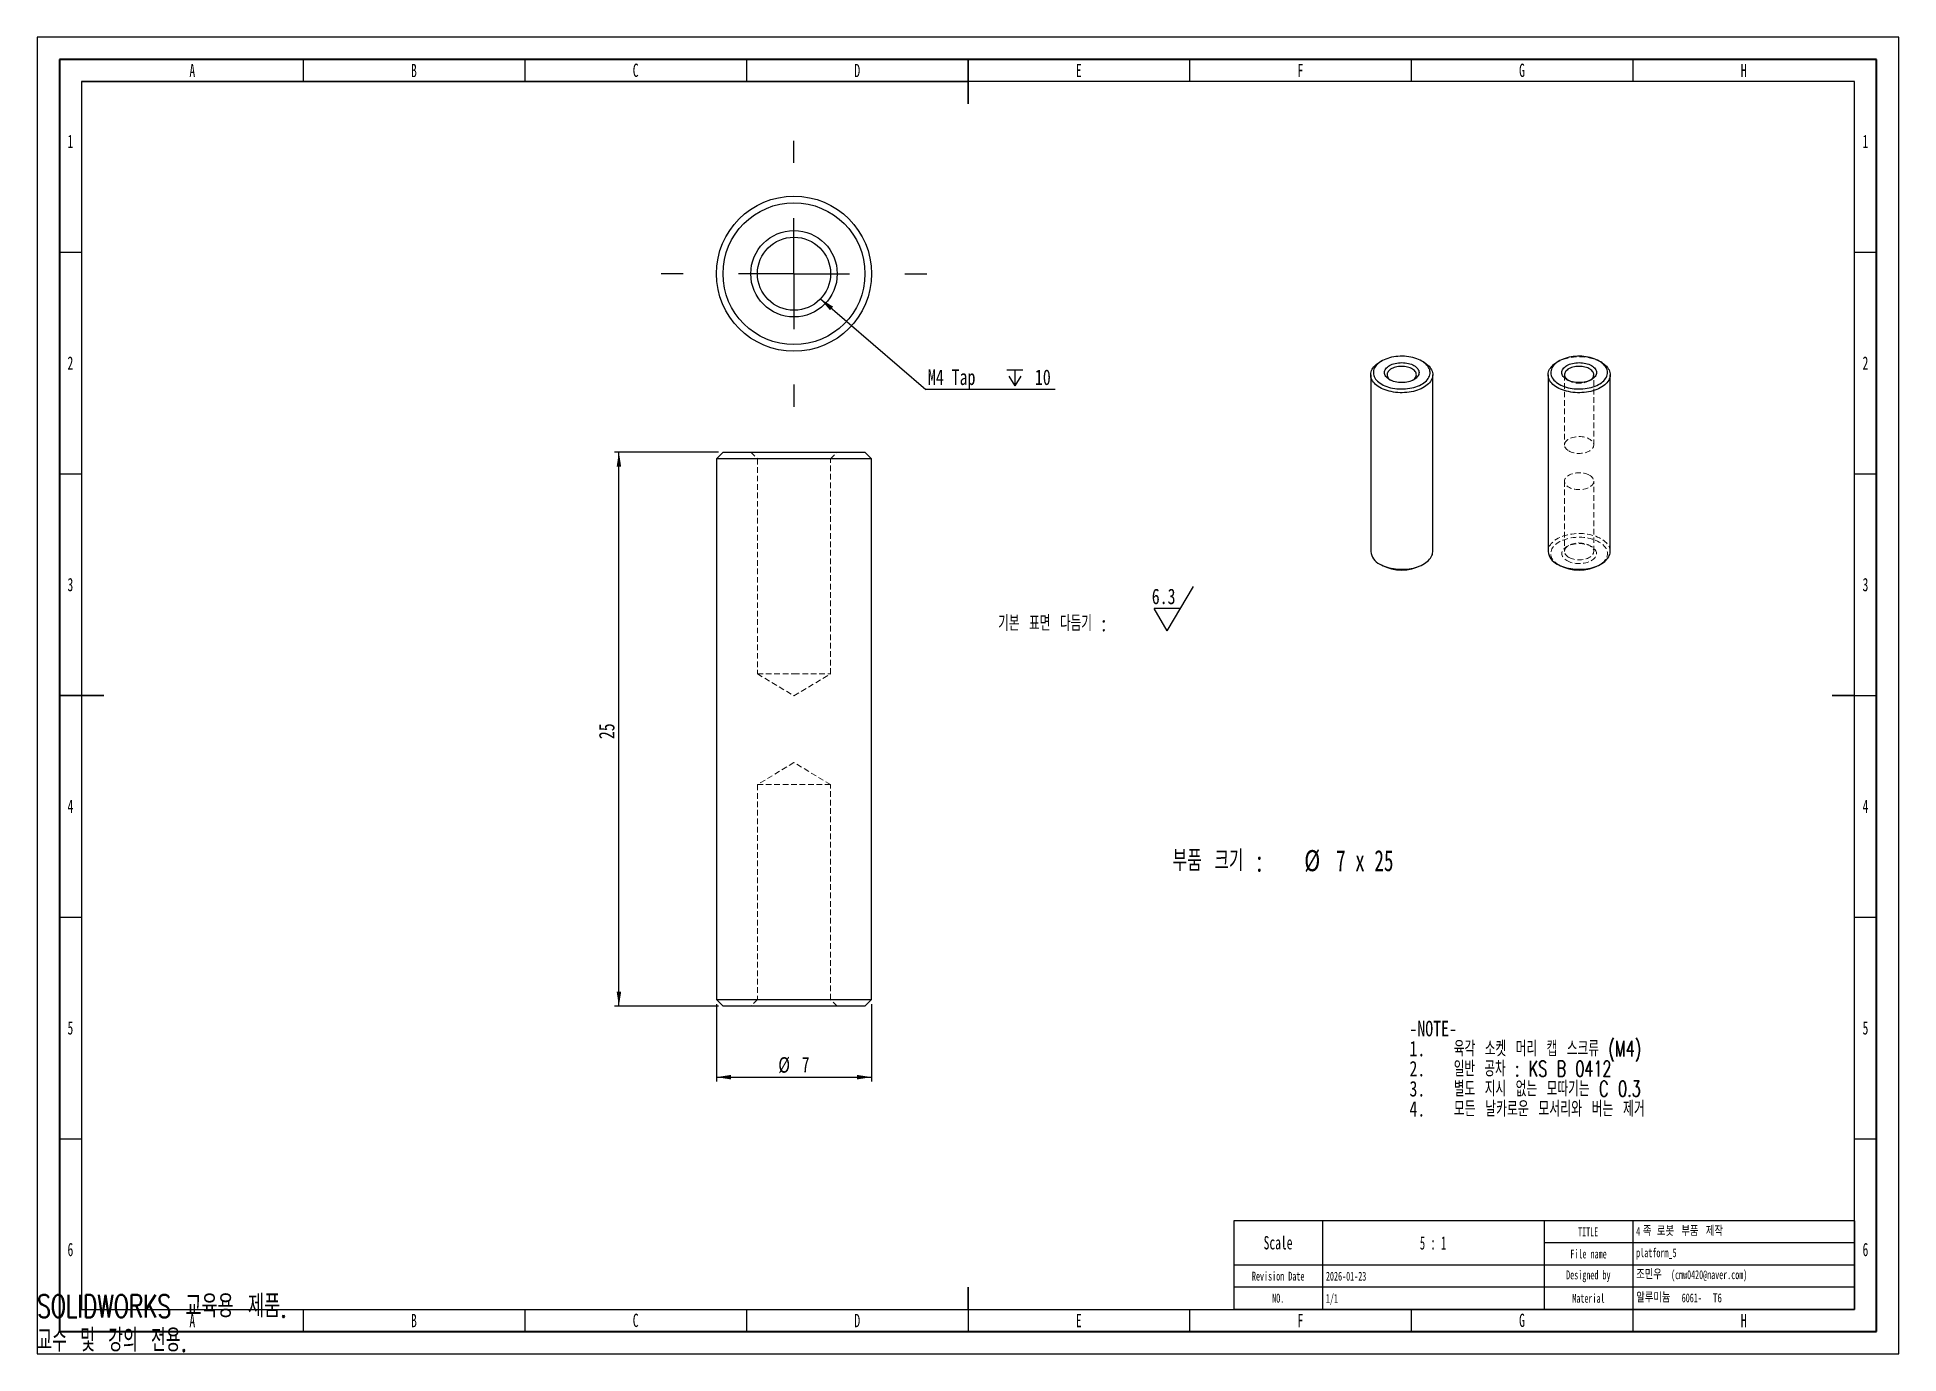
# Model space of a CAD drawing. Header units: millimetres. Extents: x 0 to 420, y 1 to 298.
import ezdxf

# ---------------------------------------------------------------- set-up
doc = ezdxf.new("R2010")
doc.units = ezdxf.units.MM
doc.linetypes.add('CENTERX2', pattern=[20.32, 12.7, -2.54, 2.54, -2.54])
doc.linetypes.add('HIDDEN', pattern=[1.905, 1.27, -0.635])
for name, color, linetype in [('SLD-0', 179, 'Continuous'), ('가는실선', 7, 'Continuous'), ('레이어10', 30, 'Continuous'), ('레이어8', 1, 'CENTERX2'), ('치수선', 104, 'Continuous')]:
    doc.layers.add(name, color=color, linetype=linetype)
for name, color, linetype, lineweight in [('도면층1', 4, 'Continuous', 35), ('도면층2', 3, 'Continuous', 25), ('도면층3', 5, 'Continuous', 25)]:
    doc.layers.add(name, color=color, linetype=linetype, lineweight=lineweight)
doc.styles.add('SLDTEXTSTYLE0', font='TXT', dxfattribs={"width": 0.75})
doc.styles.add('SLDTEXTSTYLE1', font='TXT', dxfattribs={"width": 0.684211, "bigfont": 'bigfont'})
doc.styles.add('SLDTEXTSTYLE10', font='TXT', dxfattribs={"width": 0.582911})
doc.styles.add('SLDTEXTSTYLE11', font='TXT', dxfattribs={"width": 0.7, "bigfont": 'bigfont'})
doc.styles.add('SLDTEXTSTYLE12', font='TXT', dxfattribs={"width": 0.645455, "bigfont": 'bigfont'})
doc.styles.add('SLDTEXTSTYLE2', font='TXT', dxfattribs={"width": 0.676471, "bigfont": 'bigfont'})
doc.styles.add('SLDTEXTSTYLE3', font='TXT', dxfattribs={"width": 0.694444, "bigfont": 'bigfont'})
doc.styles.add('SLDTEXTSTYLE4', font='TXT', dxfattribs={"width": 0.681818, "bigfont": 'bigfont'})
doc.styles.add('SLDTEXTSTYLE5', font='TXT', dxfattribs={"width": 0.678571, "bigfont": 'bigfont'})
doc.styles.add('SLDTEXTSTYLE6', font='TXT', dxfattribs={"width": 0.666667})
doc.styles.add('SLDTEXTSTYLE7', font='TXT', dxfattribs={"width": 0.638186})
doc.styles.add('SLDTEXTSTYLE8', font='TXT', dxfattribs={"width": 0.75, "bigfont": 'bigfont'})
doc.styles.add('SLDTEXTSTYLE9', font='TXT', dxfattribs={"width": 0.605})
doc.dimstyles.new('SLDDIMSTYLE0', dxfattribs={"dimtxt": 3.5, "dimasz": 3.302, "dimexe": 0, "dimexo": 0.0625, "dimgap": 0.875, "dimtad": 1, "dimdec": 3, "dimlfac": 0.2, "dimrnd": 1e-09, "dimzin": 12, "dimdsep": 46, "dimtxsty": 'SLDTEXTSTYLE0', "dimsah": 1, "dimcen": 0.09, "dimadec": 0, "dimazin": 3, "dimtfac": 1, "dimtdec": 3, "dimtofl": 0, "dimtmove": 0, "dimatfit": 3, "dimfxl": 1, "dimfrac": 2, "dimtolj": 1, "dimtzin": 12, "dimarcsym": 0})
doc.dimstyles.new('SLDDIMSTYLE1', dxfattribs={"dimtxt": 0.18, "dimasz": 3.302, "dimexe": 0, "dimexo": 0.0625, "dimgap": 0, "dimtad": 0, "dimtih": 1, "dimtoh": 1, "dimdec": 0, "dimrnd": 1e-09, "dimzin": 0, "dimdsep": 46, "dimtxsty": 'Standard', "dimsah": 1, "dimcen": 0.09, "dimadec": 0, "dimazin": 0, "dimtfac": 3.302, "dimtdec": 0, "dimtofl": 0, "dimtmove": 0, "dimatfit": 3, "dimfxl": 1, "dimfrac": 2, "dimtolj": 1, "dimtzin": 0, "dimarcsym": 0})

# ---------------------------------------------------------------- blocks, each defined once
blk = doc.blocks.new('SW_NOTE_0')
at = {"layer": '가는실선', "color": 0}
for p, q in [((38.14, 1.03), (44.04, 11.03)), ((38.14, 1.03), (35.2, 6.03)), ((41.09, 6.03), (35.2, 6.03))]:
    blk.add_line(p, q, dxfattribs=at)
at = {"layer": '가는실선', "color": 0, "char_height": 3.5, "attachment_point": 1}
for s, insert, style in [('6.3', (34.65, 10.54), 'SLDTEXTSTYLE0'), ('기본 표면 다듬기 :', (0, 4.51), 'SLDTEXTSTYLE4')]:
    blk.add_mtext(s, dxfattribs=dict(at, insert=insert, style=style))
blk = doc.blocks.new('_D')
at = {"layer": '레이어10', "transparency": 16777216}
for p, q in [((153.24, 79.9), (153.24, 62.4)), ((188.24, 79.9), (188.24, 62.4)), ((153.24, 63.4), (188.24, 63.4))]:
    blk.add_line(p, q, dxfattribs=at)
for points in [[(153.24, 63.4), (156.54, 62.89), (156.54, 63.91)], [(188.24, 63.4), (184.94, 63.91), (184.94, 62.89)]]:
    blk.add_solid(points, dxfattribs=at)
at = {"layer": '레이어10', "transparency": 16777216, "char_height": 3.5, "attachment_point": 1, "style": 'SLDTEXTSTYLE0'}
for s, insert in [('%%c', (167.19, 67.91)), ('7', (172.47, 67.96))]:
    blk.add_mtext(s, dxfattribs=dict(at, insert=insert))
blk = doc.blocks.new('_D_1')
at = {"layer": '레이어10', "transparency": 16777216}
for p, q in [((153.74, 204.4), (130.24, 204.4)), ((131.24, 79.4), (131.24, 204.4)), ((153.74, 79.4), (130.24, 79.4))]:
    blk.add_line(p, q, dxfattribs=at)
for points in [[(131.24, 204.4), (130.73, 201.1), (131.75, 201.1)], [(131.24, 79.4), (131.75, 82.7), (130.73, 82.7)]]:
    blk.add_solid(points, dxfattribs=at)
at = {"layer": '레이어10', "transparency": 16777216, "insert": (126.73, 139.65), "char_height": 3.5, "attachment_point": 1, "rotation": 90, "style": 'SLDTEXTSTYLE0'}
blk.add_mtext('25', dxfattribs=at)
blk = doc.blocks.new('SW_SYMBOL_HOLE_DEPTH')
at = {"layer": '치수선', "color": 0}
for p, q in [((0, 875), (800, 875)), ((100, 555), (400, 75)), ((400, 875), (400, 75)), ((700, 555), (400, 75))]:
    blk.add_line(p, q, dxfattribs=at)
blk = doc.blocks.new('SW_NOTE_0_1')
at = {"layer": '치수선', "color": 0}
blk.add_line((29.17, 0), (0, 0), dxfattribs=at)
at = {"layer": '치수선', "color": 0, "xscale": 0.004470703125, "yscale": 0.004470703125, "zscale": 0.004470703125}
blk.add_blockref('SW_SYMBOL_HOLE_DEPTH', (18.31, 0.53), dxfattribs=at)
at = {"layer": '치수선', "color": 0, "char_height": 3.5, "attachment_point": 1, "style": 'SLDTEXTSTYLE0'}
for s, insert in [('M4 Tap', (0.49, 4.55)), ('10', (24.63, 4.55))]:
    blk.add_mtext(s, dxfattribs=dict(at, insert=insert))
blk = doc.blocks.new('SW_CENTERMARKSYMBOL_0')
at = {"layer": '레이어8', "color": 0}
for p, q in [((0, 25), (0, 30)), ((0, 0), (0, 12.5)), ((-25, 0), (-30, 0)), ((0, 0), (-12.5, 0)), ((0, 0), (0, -12.5)), ((0, 0), (12.5, 0)), ((25, 0), (30, 0)), ((0, -25), (0, -30))]:
    blk.add_line(p, q, dxfattribs=at)

msp = doc.modelspace()

# ---------------------------------------------------------------- linework, layer by layer
at = {"color": 7, "linetype": 'Continuous', "lineweight": 25}
for p, q in [((303.3326, 224.9532), (302.9082, 224.7082)), ((312.8094, 224.7082), (312.385, 224.9532)), ((343.3574, 224.9532), (342.933, 224.7082)), ((352.8342, 224.7082), (352.4098, 224.9532)), ((300.8588, 221.8512), (300.8588, 182.004)), ((314.8588, 182.004), (314.8588, 221.8512)), ((340.8836, 221.8512), (340.8836, 182.004)), ((354.8836, 182.004), (354.8836, 221.8512)), ((154.7421, 204.3996), (153.2421, 202.8996)), ((153.2421, 202.8996), (153.2421, 80.8996)), ((170.7421, 202.8996), (153.2421, 202.8996)), ((154.7421, 204.3996), (170.7421, 204.3996)), ((170.7421, 204.3996), (186.7421, 204.3996)), ((188.2421, 202.8996), (170.7421, 202.8996)), ((188.2421, 202.8996), (186.7421, 204.3996)), ((188.2421, 80.8996), (188.2421, 202.8996)), ((302.9082, 179.147), (303.3326, 178.902)), ((312.385, 178.902), (312.8094, 179.147)), ((342.933, 179.147), (343.3574, 178.902)), ((352.4098, 178.902), (352.8342, 179.147)), ((153.2421, 80.8996), (154.7421, 79.3996)), ((153.2421, 80.8996), (170.7421, 80.8996)), ((170.7421, 80.8996), (188.2421, 80.8996)), ((186.7421, 79.3996), (188.2421, 80.8996)), ((170.7421, 79.3996), (154.7421, 79.3996)), ((186.7421, 79.3996), (170.7421, 79.3996))]:
    msp.add_line(p, q, dxfattribs=at)
at = {"color": 7, "linetype": 'HIDDEN', "lineweight": 18}
for p, q in [((344.5836, 221.8512), (344.5836, 206.0103)), ((345.1254, 220.7494), (345.5498, 220.5043)), ((350.2174, 220.5043), (350.6418, 220.7494)), ((351.1836, 206.0103), (351.1836, 221.8512)), ((160.9921, 204.3996), (162.4921, 202.8996)), ((162.4921, 202.8996), (162.4921, 154.3996)), ((178.9921, 202.8996), (180.4921, 204.3996)), ((178.9921, 154.3996), (178.9921, 202.8996)), ((344.5836, 197.8449), (344.5836, 182.004)), ((351.1836, 182.004), (351.1836, 197.8449)), ((345.5498, 183.3509), (345.1254, 183.1058)), ((350.6418, 183.1058), (350.2174, 183.3509)), ((162.4921, 154.3996), (170.7421, 154.3996)), ((162.4921, 154.3996), (170.7421, 149.4425)), ((170.7421, 154.3996), (178.9921, 154.3996)), ((170.7421, 149.4425), (178.9921, 154.3996)), ((170.7421, 134.3567), (162.4921, 129.3996)), ((178.9921, 129.3996), (170.7421, 134.3567)), ((178.9921, 129.3996), (162.4921, 129.3996)), ((162.4921, 129.3996), (162.4921, 80.8996)), ((178.9921, 80.8996), (178.9921, 129.3996)), ((162.4921, 80.8996), (160.9921, 79.3996)), ((180.4921, 79.3996), (178.9921, 80.8996))]:
    msp.add_line(p, q, dxfattribs=at)
at = {"color": 7, "linetype": 'Continuous', "lineweight": 25, "flags": 128}
for points in [[(302.9091, 218.9938), (302.5609, 219.21), (302.2411, 219.4403), (301.9512, 219.6834), (301.6929, 219.9381), (301.4675, 220.2031), (301.2761, 220.4768), (301.1199, 220.7579), (300.9996, 221.0447), (300.9159, 221.3359), (300.8693, 221.6299), (300.86, 221.925), (300.888, 222.2197), (300.9532, 222.5125), (301.0552, 222.8017), (301.1935, 223.0859), (301.3674, 223.3635), (301.576, 223.633), (301.818, 223.893), (302.0923, 224.1421), (302.3974, 224.379), (302.7316, 224.6024), (302.9082, 224.7082)], [(303.3333, 219.7286), (303.693, 219.5363), (304.0772, 219.3604), (304.4835, 219.2021), (304.9097, 219.0621), (305.3531, 218.9414), (305.8113, 218.8407), (306.2814, 218.7605), (306.7609, 218.7013), (307.2467, 218.6634), (307.7362, 218.6472), (308.2264, 218.6526), (308.7144, 218.6796), (309.1974, 218.7282), (309.6726, 218.798), (310.1371, 218.8885), (310.5882, 218.9993), (311.0233, 219.1297), (311.4399, 219.279), (311.8354, 219.4462), (312.2076, 219.6305), (312.5543, 219.8306), (312.8734, 220.0455), (313.1631, 220.2738), (313.4217, 220.5143), (313.6476, 220.7655), (313.8396, 221.0259), (313.9964, 221.294), (314.1172, 221.5683), (314.2013, 221.8472), (314.2482, 222.1289), (314.2576, 222.4119), (314.2295, 222.6945), (314.1639, 222.9749), (314.0614, 223.2517), (313.9224, 223.5231), (313.7479, 223.7876), (313.5388, 224.0436), (313.2964, 224.2896), (313.0221, 224.5242), (312.7174, 224.746), (312.3843, 224.9536), (312.0246, 225.1459), (311.6404, 225.3218), (311.2341, 225.4802), (310.8079, 225.6201), (310.3645, 225.7408), (309.9063, 225.8416), (309.4362, 225.9218), (308.9567, 225.981), (308.4709, 226.0188), (307.9814, 226.0351), (307.4912, 226.0297), (307.0032, 226.0026), (306.5202, 225.954), (306.045, 225.8843), (305.5805, 225.7937), (305.1294, 225.6829), (304.6943, 225.5525), (304.2777, 225.4032), (303.8822, 225.236), (303.51, 225.0518), (303.1633, 224.8516), (302.8442, 224.6368), (302.5545, 224.4084), (302.2959, 224.168), (302.07, 223.9168), (301.878, 223.6563), (301.7212, 223.3882), (301.6004, 223.1139), (301.5163, 222.8351), (301.4694, 222.5533), (301.46, 222.2703), (301.4881, 221.9878), (301.5537, 221.7073), (301.6562, 221.4305), (301.7952, 221.1591), (301.9697, 220.8946), (302.1788, 220.6386), (302.4212, 220.3926), (302.6955, 220.158), (303.0002, 219.9363), (303.3333, 219.7286)], [(312.8094, 224.7082), (313.1567, 224.4924), (313.4765, 224.2621), (313.7664, 224.019), (314.0247, 223.7642), (314.2501, 223.4993), (314.4415, 223.2256), (314.5977, 222.9445), (314.718, 222.6576), (314.8017, 222.3665), (314.8483, 222.0725), (314.8576, 221.7774), (314.8296, 221.4827), (314.7644, 221.1899), (314.6624, 220.9007), (314.5241, 220.6165), (314.3502, 220.3389), (314.1416, 220.0694), (313.8996, 219.8094), (313.6253, 219.5603), (313.3202, 219.3234), (312.986, 219.1), (312.6245, 218.8913), (312.2375, 218.6984), (311.8272, 218.5223), (311.3956, 218.3639), (310.9453, 218.2242), (310.4784, 218.1038), (309.9976, 218.0034), (309.5053, 217.9236), (309.0043, 217.8647), (308.4972, 217.827), (307.9866, 217.8109), (307.4754, 217.8162), (306.9662, 217.8432), (306.4618, 217.8915), (305.9649, 217.9609), (305.478, 218.0511), (305.0039, 218.1615), (304.5449, 218.2917), (304.1037, 218.4408), (303.6825, 218.6082), (303.2836, 218.7928), (302.9091, 218.9938)], [(305.1011, 220.7491), (304.8441, 220.9128), (304.6161, 221.0903), (304.4193, 221.2798), (304.2557, 221.4795), (304.1267, 221.6876), (304.0337, 221.9019), (303.9776, 222.1204), (303.9588, 222.3411), (303.9776, 222.5618), (304.0337, 222.7804), (304.1267, 222.9947), (304.2557, 223.2027), (304.4193, 223.4024), (304.6161, 223.5919), (304.8441, 223.7694), (305.1011, 223.9331), (305.3847, 224.0815), (305.6921, 224.2131), (306.0204, 224.3267), (306.3663, 224.4212), (306.7267, 224.4956), (307.0979, 224.5493), (307.4765, 224.5817), (307.8588, 224.5925), (308.2411, 224.5817), (308.6197, 224.5493), (308.9909, 224.4956), (309.3513, 224.4212), (309.6972, 224.3267), (310.0255, 224.2131), (310.3329, 224.0815), (310.6165, 223.9331), (310.8735, 223.7694), (311.1015, 223.5919), (311.2983, 223.4024), (311.4619, 223.2027), (311.5909, 222.9947), (311.6839, 222.7804), (311.74, 222.5618), (311.7588, 222.3411), (311.74, 222.1204), (311.6839, 221.9019), (311.5909, 221.6876), (311.4619, 221.4795), (311.2983, 221.2798), (311.1015, 221.0903), (310.8735, 220.9128), (310.6165, 220.7491), (310.3329, 220.6007), (310.0255, 220.4691), (309.6972, 220.3555), (309.3513, 220.2611), (308.9909, 220.1866), (308.6197, 220.133), (308.2411, 220.1005), (307.8588, 220.0897), (307.4765, 220.1005), (307.0979, 220.133), (306.7267, 220.1866), (306.3663, 220.2611), (306.0204, 220.3555), (305.6921, 220.4691), (305.3847, 220.6007), (305.1011, 220.7491)], [(310.387, 220.6269), (310.4813, 220.6948), (310.6794, 220.8623), (310.8455, 221.041), (310.9777, 221.2288), (311.0747, 221.4238), (311.1351, 221.6235), (311.1585, 221.8258), (311.1445, 222.0285), (311.0932, 222.2291), (311.0053, 222.4254), (310.8818, 222.6152), (310.724, 222.7964), (310.5337, 222.9668), (310.3131, 223.1247), (310.0648, 223.2681), (309.7914, 223.3954), (309.4961, 223.5052), (309.1823, 223.5963), (308.8535, 223.6676), (308.5134, 223.7184), (308.1659, 223.748), (307.8149, 223.7561), (307.4644, 223.7426), (307.1184, 223.7077), (306.7807, 223.6517), (306.4553, 223.5754), (306.1458, 223.4795), (305.8557, 223.3651), (305.5883, 223.2337), (305.3466, 223.0865), (305.1334, 222.9253), (304.9511, 222.752), (304.8017, 222.5685), (304.6869, 222.3768), (304.6081, 222.1792), (304.5661, 221.9779), (304.5614, 221.7751), (304.5941, 221.5732), (304.6638, 221.3745), (304.7697, 221.1811), (304.9105, 220.9954), (305.0848, 220.8193), (305.2905, 220.6549), (305.3306, 220.6269)], [(342.9339, 218.9938), (342.5857, 219.21), (342.2659, 219.4403), (341.976, 219.6834), (341.7177, 219.9381), (341.4923, 220.2031), (341.3009, 220.4768), (341.1447, 220.7579), (341.0244, 221.0447), (340.9407, 221.3359), (340.8941, 221.6299), (340.8848, 221.925), (340.9128, 222.2197), (340.978, 222.5125), (341.08, 222.8017), (341.2183, 223.0859), (341.3922, 223.3635), (341.6008, 223.633), (341.8428, 223.893), (342.1171, 224.1421), (342.4222, 224.379), (342.7564, 224.6024), (342.933, 224.7082)], [(343.3581, 219.7286), (343.7178, 219.5363), (344.102, 219.3604), (344.5083, 219.2021), (344.9345, 219.0621), (345.3779, 218.9414), (345.8361, 218.8407), (346.3062, 218.7605), (346.7857, 218.7013), (347.2715, 218.6634), (347.761, 218.6472), (348.2512, 218.6526), (348.7392, 218.6796), (349.2222, 218.7282), (349.6974, 218.798), (350.1619, 218.8885), (350.613, 218.9993), (351.0481, 219.1297), (351.4647, 219.279), (351.8602, 219.4462), (352.2324, 219.6305), (352.5791, 219.8306), (352.8982, 220.0455), (353.1879, 220.2738), (353.4465, 220.5143), (353.6724, 220.7655), (353.8644, 221.0259), (354.0212, 221.294), (354.142, 221.5683), (354.2261, 221.8472), (354.273, 222.1289), (354.2824, 222.4119), (354.2543, 222.6945), (354.1887, 222.9749), (354.0862, 223.2517), (353.9472, 223.5231), (353.7727, 223.7876), (353.5636, 224.0436), (353.3212, 224.2896), (353.0469, 224.5242), (352.7422, 224.746), (352.4091, 224.9536), (352.0494, 225.1459), (351.6652, 225.3218), (351.2589, 225.4802), (350.8327, 225.6201), (350.3893, 225.7408), (349.9311, 225.8416), (349.461, 225.9218), (348.9815, 225.981), (348.4957, 226.0188), (348.0062, 226.0351), (347.516, 226.0297), (347.028, 226.0026), (346.545, 225.954), (346.0698, 225.8843), (345.6053, 225.7937), (345.1542, 225.6829), (344.7191, 225.5525), (344.3025, 225.4032), (343.907, 225.236), (343.5348, 225.0518), (343.1881, 224.8516), (342.869, 224.6368), (342.5793, 224.4084), (342.3207, 224.168), (342.0948, 223.9168), (341.9028, 223.6563), (341.746, 223.3882), (341.6252, 223.1139), (341.5411, 222.8351), (341.4942, 222.5533), (341.4848, 222.2703), (341.5129, 221.9878), (341.5785, 221.7073), (341.681, 221.4305), (341.82, 221.1591), (341.9945, 220.8946), (342.2036, 220.6386), (342.446, 220.3926), (342.7203, 220.158), (343.025, 219.9363), (343.3581, 219.7286)], [(352.8342, 224.7082), (353.1815, 224.4924), (353.5013, 224.2621), (353.7912, 224.019), (354.0495, 223.7642), (354.2749, 223.4993), (354.4663, 223.2256), (354.6225, 222.9445), (354.7428, 222.6576), (354.8265, 222.3665), (354.8731, 222.0725), (354.8824, 221.7774), (354.8544, 221.4827), (354.7892, 221.1899), (354.6872, 220.9007), (354.5489, 220.6165), (354.375, 220.3389), (354.1664, 220.0694), (353.9244, 219.8094), (353.6501, 219.5603), (353.345, 219.3234), (353.0108, 219.1), (352.6493, 218.8913), (352.2623, 218.6984), (351.852, 218.5223), (351.4204, 218.3639), (350.9701, 218.2242), (350.5032, 218.1038), (350.0224, 218.0034), (349.5301, 217.9236), (349.0291, 217.8647), (348.522, 217.827), (348.0114, 217.8109), (347.5002, 217.8162), (346.991, 217.8432), (346.4866, 217.8915), (345.9897, 217.9609), (345.5028, 218.0511), (345.0287, 218.1615), (344.5697, 218.2917), (344.1285, 218.4408), (343.7073, 218.6082), (343.3084, 218.7928), (342.9339, 218.9938)], [(345.1259, 220.7491), (344.8689, 220.9128), (344.6409, 221.0903), (344.4441, 221.2798), (344.2805, 221.4795), (344.1515, 221.6876), (344.0585, 221.9019), (344.0024, 222.1204), (343.9836, 222.3411), (344.0024, 222.5618), (344.0585, 222.7804), (344.1515, 222.9947), (344.2805, 223.2027), (344.4441, 223.4024), (344.6409, 223.5919), (344.8689, 223.7694), (345.1259, 223.9331), (345.4095, 224.0815), (345.7169, 224.2131), (346.0452, 224.3267), (346.3911, 224.4212), (346.7515, 224.4956), (347.1227, 224.5493), (347.5013, 224.5817), (347.8836, 224.5925), (348.2659, 224.5817), (348.6445, 224.5493), (349.0157, 224.4956), (349.3761, 224.4212), (349.722, 224.3267), (350.0503, 224.2131), (350.3577, 224.0815), (350.6413, 223.9331), (350.8983, 223.7694), (351.1263, 223.5919), (351.3231, 223.4024), (351.4867, 223.2027), (351.6157, 222.9947), (351.7087, 222.7804), (351.7648, 222.5618), (351.7836, 222.3411), (351.7648, 222.1204), (351.7087, 221.9019), (351.6157, 221.6876), (351.4867, 221.4795), (351.3231, 221.2798), (351.1263, 221.0903), (350.8983, 220.9128), (350.6413, 220.7491), (350.3577, 220.6007), (350.0503, 220.4691), (349.722, 220.3555), (349.3761, 220.2611), (349.0157, 220.1866), (348.6445, 220.133), (348.2659, 220.1005), (347.8836, 220.0897), (347.5013, 220.1005), (347.1227, 220.133), (346.7515, 220.1866), (346.3911, 220.2611), (346.0452, 220.3555), (345.7169, 220.4691), (345.4095, 220.6007), (345.1259, 220.7491)], [(350.4118, 220.6269), (350.5061, 220.6948), (350.7042, 220.8623), (350.8703, 221.041), (351.0025, 221.2288), (351.0995, 221.4238), (351.1599, 221.6235), (351.1833, 221.8258), (351.1693, 222.0285), (351.118, 222.2291), (351.0301, 222.4254), (350.9066, 222.6152), (350.7488, 222.7964), (350.5585, 222.9668), (350.3379, 223.1247), (350.0896, 223.2681), (349.8162, 223.3954), (349.5209, 223.5052), (349.2071, 223.5963), (348.8783, 223.6676), (348.5382, 223.7184), (348.1907, 223.748), (347.8397, 223.7561), (347.4892, 223.7426), (347.1432, 223.7077), (346.8055, 223.6517), (346.4801, 223.5754), (346.1706, 223.4795), (345.8805, 223.3651), (345.6131, 223.2337), (345.3714, 223.0865), (345.1582, 222.9253), (344.9759, 222.752), (344.8265, 222.5685), (344.7117, 222.3768), (344.6329, 222.1792), (344.5909, 221.9779), (344.5862, 221.7751), (344.6189, 221.5732), (344.6886, 221.3745), (344.7945, 221.1811), (344.9353, 220.9954), (345.1096, 220.8193), (345.3153, 220.6549), (345.3554, 220.6269)], [(302.9091, 179.1466), (303.2836, 178.9456), (303.6825, 178.761), (304.1037, 178.5936), (304.5449, 178.4445), (305.0039, 178.3144), (305.478, 178.2039), (305.9649, 178.1137), (306.4618, 178.0443), (306.9662, 177.996), (307.4754, 177.9691), (307.9866, 177.9637), (308.4972, 177.9798), (309.0043, 178.0175), (309.5053, 178.0764), (309.9976, 178.1562), (310.4784, 178.2566), (310.9453, 178.377), (311.3956, 178.5167), (311.8272, 178.6751), (312.2375, 178.8512), (312.6245, 179.0441), (312.986, 179.2528), (313.3202, 179.4762), (313.6253, 179.7131), (313.8996, 179.9622), (314.1416, 180.2222), (314.3502, 180.4917), (314.5241, 180.7693), (314.6624, 181.0535), (314.7644, 181.3427), (314.8296, 181.6355), (314.8576, 181.9302), (314.8588, 182.004)], [(342.9339, 179.1466), (343.3084, 178.9456), (343.7073, 178.761), (344.1285, 178.5936), (344.5697, 178.4445), (345.0287, 178.3144), (345.5028, 178.2039), (345.9897, 178.1137), (346.4866, 178.0443), (346.991, 177.996), (347.5002, 177.9691), (348.0114, 177.9637), (348.522, 177.9798), (349.0291, 178.0175), (349.5301, 178.0764), (350.0224, 178.1562), (350.5032, 178.2566), (350.9701, 178.377), (351.4204, 178.5167), (351.852, 178.6751), (352.2623, 178.8512), (352.6493, 179.0441), (353.0108, 179.2528), (353.345, 179.4762), (353.6501, 179.7131), (353.9244, 179.9622), (354.1664, 180.2222), (354.375, 180.4917), (354.5489, 180.7693), (354.6872, 181.0535), (354.7892, 181.3427), (354.8544, 181.6355), (354.8824, 181.9302), (354.8836, 182.004)]]:
    msp.add_lwpolyline(points, dxfattribs=at)
at = {"color": 7, "linetype": 'HIDDEN', "lineweight": 18, "flags": 128}
for points in [[(345.5501, 204.6632), (345.8114, 204.5277), (346.0961, 204.4089), (346.4011, 204.3083), (346.7229, 204.227), (347.0578, 204.1659), (347.4021, 204.1256), (347.7518, 204.1068), (348.1031, 204.1095), (348.4518, 204.1337), (348.7941, 204.1792), (349.1261, 204.2455), (349.444, 204.3317), (349.7443, 204.437), (350.0234, 204.56), (350.2783, 204.6996), (350.5061, 204.8539), (350.7042, 205.0214), (350.8703, 205.2001), (351.0025, 205.3879), (351.0995, 205.5829), (351.1599, 205.7826), (351.1833, 205.9849), (351.1693, 206.1876), (351.118, 206.3882), (351.0301, 206.5845), (350.9066, 206.7743), (350.7488, 206.9555), (350.5585, 207.126), (350.3379, 207.2838), (350.0896, 207.4272), (349.8162, 207.5545), (349.5209, 207.6643), (349.2071, 207.7554), (348.8783, 207.8268), (348.5382, 207.8775), (348.1907, 207.9071), (347.8397, 207.9152), (347.4892, 207.9017), (347.1432, 207.8668), (346.8055, 207.8108), (346.4801, 207.7345), (346.1706, 207.6386), (345.8805, 207.5243), (345.6131, 207.3928), (345.3714, 207.2456), (345.1582, 207.0845), (344.9759, 206.9111), (344.8265, 206.7276), (344.7117, 206.5359), (344.6329, 206.3383), (344.5909, 206.137), (344.5862, 205.9342), (344.6189, 205.7323), (344.6886, 205.5336), (344.7945, 205.3402), (344.9353, 205.1545), (345.1096, 204.9784), (345.3153, 204.814), (345.5501, 204.6632)], [(350.2171, 199.192), (350.4519, 199.0412), (350.6576, 198.8768), (350.8319, 198.7007), (350.9727, 198.515), (351.0786, 198.3216), (351.1483, 198.1229), (351.181, 197.921), (351.1763, 197.7182), (351.1343, 197.5169), (351.0555, 197.3193), (350.9407, 197.1276), (350.7913, 196.9441), (350.609, 196.7707), (350.3958, 196.6096), (350.1541, 196.4624), (349.8867, 196.3309), (349.5966, 196.2166), (349.2871, 196.1207), (348.9617, 196.0444), (348.624, 195.9884), (348.278, 195.9535), (347.9275, 195.94), (347.5765, 195.9481), (347.229, 195.9777), (346.8889, 196.0284), (346.5601, 196.0998), (346.2463, 196.1909), (345.951, 196.3007), (345.6776, 196.428), (345.4293, 196.5714), (345.2087, 196.7292), (345.0184, 196.8997), (344.8606, 197.0809), (344.7371, 197.2707), (344.6492, 197.467), (344.5979, 197.6676), (344.5839, 197.8703), (344.6073, 198.0726), (344.6677, 198.2723), (344.7647, 198.4673), (344.8969, 198.6551), (345.063, 198.8338), (345.2611, 199.0013), (345.4889, 199.1556), (345.7438, 199.2952), (346.0229, 199.4182), (346.3232, 199.5235), (346.6411, 199.6097), (346.9731, 199.676), (347.3154, 199.7215), (347.6641, 199.7457), (348.0154, 199.7484), (348.3651, 199.7296), (348.7094, 199.6893), (349.0443, 199.6282), (349.3661, 199.5469), (349.6711, 199.4463), (349.9558, 199.3275), (350.2171, 199.192)], [(354.8836, 182.004), (354.8731, 182.2253), (354.8265, 182.5193), (354.7428, 182.8105), (354.6225, 183.0973), (354.4663, 183.3784), (354.2749, 183.6521), (354.0495, 183.9171), (353.7912, 184.1718), (353.5013, 184.4149), (353.1815, 184.6452), (352.8333, 184.8614), (352.4588, 185.0624), (352.0599, 185.247), (351.6387, 185.4144), (351.1975, 185.5635), (350.7385, 185.6937), (350.2644, 185.8041), (349.7775, 185.8943), (349.2806, 185.9637), (348.7762, 186.012), (348.267, 186.039), (347.7558, 186.0443), (347.2452, 186.0282), (346.7381, 185.9905), (346.2371, 185.9316), (345.7448, 185.8518), (345.264, 185.7514), (344.7971, 185.631), (344.3468, 185.4913), (343.9152, 185.3329), (343.5049, 185.1568), (343.1179, 184.9639), (342.7564, 184.7552), (342.4222, 184.5318), (342.1171, 184.2949), (341.8428, 184.0458), (341.6008, 183.7858), (341.3922, 183.5163), (341.2183, 183.2387), (341.08, 182.9545), (340.978, 182.6653), (340.9128, 182.3725), (340.8848, 182.0778), (340.8836, 182.004)], [(343.3581, 178.9016), (343.025, 179.1092), (342.7203, 179.331), (342.446, 179.5656), (342.2036, 179.8116), (341.9945, 180.0676), (341.82, 180.3321), (341.681, 180.6035), (341.5785, 180.8803), (341.5129, 181.1607), (341.4848, 181.4433), (341.4942, 181.7263), (341.5411, 182.008), (341.6252, 182.2869), (341.746, 182.5612), (341.9028, 182.8293), (342.0948, 183.0897), (342.3207, 183.3409), (342.5793, 183.5814), (342.869, 183.8097), (343.1881, 184.0246), (343.5348, 184.2247), (343.907, 184.409), (344.3025, 184.5762), (344.7191, 184.7255), (345.1542, 184.8559), (345.6053, 184.9667), (346.0698, 185.0572), (346.545, 185.127), (347.028, 185.1756), (347.516, 185.2026), (348.0062, 185.208), (348.4957, 185.1918), (348.9815, 185.1539), (349.461, 185.0947), (349.9311, 185.0145), (350.3893, 184.9138), (350.8327, 184.7931), (351.2589, 184.6531), (351.6652, 184.4948), (352.0494, 184.3189), (352.4091, 184.1266), (352.7422, 183.9189), (353.0469, 183.6972), (353.3212, 183.4626), (353.5636, 183.2166), (353.7727, 182.9606), (353.9472, 182.6961), (354.0862, 182.4247), (354.1887, 182.1479), (354.2543, 181.8674), (354.2824, 181.5849), (354.273, 181.3019), (354.2261, 181.0201), (354.142, 180.7413), (354.0212, 180.467), (353.8644, 180.1989), (353.6724, 179.9384), (353.4465, 179.6872), (353.1879, 179.4468), (352.8982, 179.2184), (352.5791, 179.0036), (352.4098, 178.902)], [(345.1259, 179.9221), (345.4095, 179.7737), (345.7169, 179.6421), (346.0452, 179.5285), (346.3911, 179.434), (346.7515, 179.3596), (347.1227, 179.3059), (347.5013, 179.2735), (347.8836, 179.2627), (348.2659, 179.2735), (348.6445, 179.3059), (349.0157, 179.3596), (349.3761, 179.434), (349.722, 179.5285), (350.0503, 179.6421), (350.3577, 179.7737), (350.6413, 179.9221), (350.8983, 180.0858), (351.1263, 180.2633), (351.3231, 180.4528), (351.4867, 180.6525), (351.6157, 180.8605), (351.7087, 181.0748), (351.7648, 181.2934), (351.7836, 181.5141), (351.7648, 181.7348), (351.7087, 181.9533), (351.6157, 182.1676), (351.4867, 182.3757), (351.3231, 182.5754), (351.1263, 182.7649), (350.8983, 182.9424), (350.6413, 183.1061), (350.3577, 183.2545), (350.0503, 183.3861), (349.722, 183.4997), (349.3761, 183.5941), (349.0157, 183.6686), (348.6445, 183.7222), (348.2659, 183.7547), (347.8836, 183.7655), (347.5013, 183.7547), (347.1227, 183.7222), (346.7515, 183.6686), (346.3911, 183.5941), (346.0452, 183.4997), (345.7169, 183.3861), (345.4095, 183.2545), (345.1259, 183.1061), (344.8689, 182.9424), (344.6409, 182.7649), (344.4441, 182.5754), (344.2805, 182.3757), (344.1515, 182.1676), (344.0585, 181.9533), (344.0024, 181.7348), (343.9836, 181.5141), (344.0024, 181.2934), (344.0585, 181.0748), (344.1515, 180.8605), (344.2805, 180.6525), (344.4441, 180.4528), (344.6409, 180.2633), (344.8689, 180.0858), (345.1259, 179.9221)], [(345.5501, 180.6569), (345.3153, 180.8077), (345.1096, 180.9721), (344.9353, 181.1482), (344.7945, 181.3339), (344.6886, 181.5273), (344.6189, 181.726), (344.5862, 181.9279), (344.5909, 182.1307), (344.6329, 182.332), (344.7117, 182.5296), (344.8265, 182.7213), (344.9759, 182.9048), (345.1582, 183.0782), (345.3714, 183.2393), (345.6131, 183.3865), (345.8805, 183.518), (346.1706, 183.6323), (346.4801, 183.7282), (346.8055, 183.8045), (347.1432, 183.8605), (347.4892, 183.8954), (347.8397, 183.9089), (348.1907, 183.9008), (348.5382, 183.8712), (348.8783, 183.8205), (349.2071, 183.7491), (349.5209, 183.658), (349.8162, 183.5482), (350.0896, 183.4209), (350.3379, 183.2775), (350.5585, 183.1197), (350.7488, 182.9492), (350.9066, 182.768), (351.0301, 182.5782), (351.118, 182.3819), (351.1693, 182.1813), (351.1833, 181.9786), (351.1599, 181.7763), (351.0995, 181.5766), (351.0025, 181.3816), (350.8703, 181.1938), (350.7042, 181.0151), (350.5061, 180.8476), (350.2783, 180.6933), (350.0234, 180.5537), (349.7443, 180.4307), (349.444, 180.3254), (349.1261, 180.2392), (348.7941, 180.1729), (348.4518, 180.1274), (348.1031, 180.1032), (347.7518, 180.1005), (347.4021, 180.1193), (347.0578, 180.1596), (346.7229, 180.2207), (346.4011, 180.302), (346.0961, 180.4026), (345.8114, 180.5214), (345.5501, 180.6569)]]:
    msp.add_lwpolyline(points, dxfattribs=at)
at = {"color": 7, "linetype": 'Continuous', "lineweight": 25}
for radius in [17.5, 16, 9.75, 8.25]:
    msp.add_circle((170.7421, 244.6477), radius, dxfattribs=at)
at = {"color": 7, "linetype": 'HIDDEN', "lineweight": 18}
for centre, radius, start, end in [((347.8836, 215.2115), 10.7096, 62.467323, 117.532677), ((347.8836, 224.837), 4.9109, 239.014421, 300.985579)]:
    msp.add_arc(centre, radius, start, end, dxfattribs=at)
at = {"color": 7, "linetype": 'Continuous', "lineweight": 25}
for centre, radius, start, end in [((304.4084, 182.3867), 3.5702, 186.153016, 245.167125), ((344.4332, 182.3867), 3.5702, 186.153016, 245.167125), ((307.8588, 187.6068), 9.8113, 242.53229, 297.473085), ((347.8836, 187.6068), 9.8113, 242.53229, 297.473085)]:
    msp.add_arc(centre, radius, start, end, dxfattribs=at)
at = {"layer": 'SLD-0', "color": 7}
for p, q in [((420, 298), (0, 298)), ((0, 298), (0, 1)), ((420, 1), (420, 298)), ((0, 1), (420, 1))]:
    msp.add_line(p, q, dxfattribs=at)
at = {"layer": '도면층1', "color": 7}
for p, q in [((415, 293), (5, 293)), ((5, 293), (5, 6)), ((415, 6), (415, 293)), ((5, 6), (415, 6))]:
    msp.add_line(p, q, dxfattribs=at)
at = {"layer": '도면층2', "color": 7}
for p, q in [((60, 293), (60, 288)), ((110, 293), (110, 288)), ((160, 293), (160, 288)), ((210, 283), (210, 293)), ((210, 293), (210, 288)), ((260, 293), (260, 288)), ((310, 293), (310, 288)), ((360, 293), (360, 288)), ((410, 288), (10, 288)), ((10, 288), (10, 11)), ((10, 288), (210, 288)), ((10, 288), (10, 149.5)), ((210, 288), (210, 283)), ((410, 11), (410, 288)), ((5, 249.5), (10, 249.5)), ((410, 249.5), (415, 249.5)), ((5, 199.5), (10, 199.5)), ((410, 199.5), (415, 199.5)), ((15, 149.5), (5, 149.5)), ((5, 149.5), (10, 149.5)), ((10, 149.5), (15, 149.5)), ((410, 149.5), (405, 149.5)), ((405, 149.5), (415, 149.5)), ((410, 11), (410, 149.5)), ((410, 149.5), (415, 149.5)), ((5, 99.5), (10, 99.5)), ((410, 99.5), (415, 99.5)), ((5, 49.5), (10, 49.5)), ((410, 49.5), (415, 49.5)), ((210, 11), (210, 16)), ((210, 16), (210, 6)), ((10, 11), (410, 11)), ((60, 11), (60, 6)), ((110, 11), (110, 6)), ((160, 11), (160, 6)), ((210, 11), (210, 6)), ((260, 11), (260, 6)), ((310, 11), (310, 6)), ((360, 11), (360, 6))]:
    msp.add_line(p, q, dxfattribs=at)
at = {"layer": '도면층3', "color": 7}
for p, q in [((410, 31), (270, 31)), ((270, 31), (270, 11)), ((290, 31), (290, 11)), ((340, 31), (340, 11)), ((360, 31), (360, 11)), ((410, 31), (410, 11)), ((410, 26), (340, 26)), ((410, 21), (270, 21)), ((410, 16), (270, 16)), ((410, 11), (270, 11))]:
    msp.add_line(p, q, dxfattribs=at)

# ---------------------------------------------------------------- block references
at = {"layer": '가는실선'}
msp.add_blockref('SW_NOTE_0', (216.8135, 163.0652), dxfattribs=at)
at = {"layer": '레이어8'}
msp.add_blockref('SW_CENTERMARKSYMBOL_0', (170.7421, 244.6477), dxfattribs=at)
at = {"layer": '치수선'}
msp.add_blockref('SW_NOTE_0_1', (200.4697, 218.5046), dxfattribs=at)

# ---------------------------------------------------------------- texts
at = {"color": 7, "linetype": 'Continuous', "char_height": 5.1381, "attachment_point": 1}
for s, insert, style in [('SOLIDWORKS 교육용 제품.', (0, 14.3305), 'SLDTEXTSTYLE11'), ('교수 및 강의 전용.', (0, 6.6234), 'SLDTEXTSTYLE12')]:
    msp.add_mtext(s, dxfattribs=dict(at, insert=insert, style=style))
at = {"layer": 'SLD-0', "color": 7}
for s, insert, char_height, attachment_point, style in [('TITLE', (349.9137, 29.4948), 2, 2, 'SLDTEXTSTYLE7'), ('4', (360.75, 29.6128), 2, 1, 'SLDTEXTSTYLE9'), ('족', (362.2917, 29.61), 2, 1, 'SLDTEXTSTYLE8'), ('로봇', (365.4333, 29.61), 2, 1, 'SLDTEXTSTYLE8'), ('부품', (370.9528, 29.61), 2, 1, 'SLDTEXTSTYLE8'), ('제작', (376.4722, 29.61), 2, 1, 'SLDTEXTSTYLE8'), ('Scale', (279.9563, 27.5432), 3, 2, 'SLDTEXTSTYLE7'), ('File name', (350.0024, 24.5108), 2, 2, 'SLDTEXTSTYLE7'), ('platform_5', (360.75, 24.7888), 2, 1, 'SLDTEXTSTYLE7'), ('Revision Date', (279.9825, 19.5108), 2, 2, 'SLDTEXTSTYLE7'), ('Designed by', (349.9589, 19.7878), 2, 2, 'SLDTEXTSTYLE7'), ('조민우', (360.75, 19.832), 2, 1, 'SLDTEXTSTYLE8'), ('(cmw0420@naver.com)', (368.6222, 19.8348), 2, 1, 'SLDTEXTSTYLE9'), ('NO.', (279.9962, 14.5288), 2, 2, 'SLDTEXTSTYLE7'), ('Material', (349.991, 14.5108), 2, 2, 'SLDTEXTSTYLE7'), ('알루미늄', (360.7639, 14.607), 2, 1, 'SLDTEXTSTYLE8'), ('6061-', (371.025, 14.6098), 2, 1, 'SLDTEXTSTYLE9'), ('T6', (378.0639, 14.607), 2, 1, 'SLDTEXTSTYLE0')]:
    msp.add_mtext(s, dxfattribs=dict(at, insert=insert, char_height=char_height, attachment_point=attachment_point, style=style))
at = {"layer": '가는실선', "attachment_point": 1}
for s, insert, char_height, style in [('부품 크기 :', (256.1877, 114.6328), 4.7625, 'SLDTEXTSTYLE5'), ('%%c', (285.8563, 114.6328), 4.7625, 'SLDTEXTSTYLE0'), ('7 x 25', (293.0451, 114.6328), 4.7625, 'SLDTEXTSTYLE6'), ('-NOTE-', (309.6015, 76.111), 3.5, 'SLDTEXTSTYLE0'), ('1.', (309.6015, 71.5853), 3.5, 'SLDTEXTSTYLE0'), ('육각 소켓 머리 캡 스크류 (M4)', (319.6015, 71.5853), 3.5, 'SLDTEXTSTYLE1'), ('일반 공차 : KS B 0412', (319.6015, 67.0596), 3.5, 'SLDTEXTSTYLE2'), ('2.', (309.6015, 67.0596), 3.5, 'SLDTEXTSTYLE0'), ('3.', (309.6015, 62.5339), 3.5, 'SLDTEXTSTYLE0'), ('별도 지시 없는 모따기는 C 0.3', (319.6015, 62.5339), 3.5, 'SLDTEXTSTYLE1'), ('4.', (309.6015, 58.0082), 3.5, 'SLDTEXTSTYLE0'), ('모든 날카로운 모서리와 버는 제거', (319.6015, 58.0082), 3.5, 'SLDTEXTSTYLE3')]:
    msp.add_mtext(s, dxfattribs=dict(at, insert=insert, char_height=char_height, style=style))
at = {"layer": '도면층2', "color": 7}
for s, insert, char_height, attachment_point, style in [('A', (34.986, 291.9922), 3, 2, 'SLDTEXTSTYLE7'), ('B', (84.986, 291.9922), 3, 2, 'SLDTEXTSTYLE7'), ('C', (135.0135, 292.0432), 3, 2, 'SLDTEXTSTYLE7'), ('D', (185.0135, 291.9922), 3, 2, 'SLDTEXTSTYLE7'), ('E', (234.986, 291.9922), 3, 2, 'SLDTEXTSTYLE7'), ('F', (285.008, 291.9922), 3, 2, 'SLDTEXTSTYLE7'), ('G', (334.9916, 292.0432), 3, 2, 'SLDTEXTSTYLE7'), ('H', (385.0135, 291.9922), 3, 2, 'SLDTEXTSTYLE7'), ('1', (7.4784, 275.9982), 3, 2, 'SLDTEXTSTYLE7'), ('1', (412.4784, 275.9982), 3, 2, 'SLDTEXTSTYLE7'), ('2', (7.4784, 225.9982), 3, 2, 'SLDTEXTSTYLE7'), ('2', (412.4784, 225.9982), 3, 2, 'SLDTEXTSTYLE7'), ('3', (7.4784, 176.0237), 3, 2, 'SLDTEXTSTYLE7'), ('3', (412.4784, 176.0237), 3, 2, 'SLDTEXTSTYLE7'), ('4', (7.4784, 125.9922), 3, 2, 'SLDTEXTSTYLE7'), ('4', (412.4784, 125.9922), 3, 2, 'SLDTEXTSTYLE7'), ('5', (7.4784, 76.0177), 3, 2, 'SLDTEXTSTYLE7'), ('5', (412.4784, 76.0177), 3, 2, 'SLDTEXTSTYLE7'), ('6', (7.4784, 26.0237), 3, 2, 'SLDTEXTSTYLE7'), ('5 : 1', (314.9243, 27.4982), 3, 2, 'SLDTEXTSTYLE10'), ('6', (412.4784, 26.0237), 3, 2, 'SLDTEXTSTYLE7'), ('2026-01-23', (290.75, 19.4988), 2, 1, 'SLDTEXTSTYLE7'), ('1/1', (290.75, 14.4988), 2, 1, 'SLDTEXTSTYLE7'), ('A', (34.986, 9.9922), 3, 2, 'SLDTEXTSTYLE7'), ('B', (84.986, 9.9922), 3, 2, 'SLDTEXTSTYLE7'), ('C', (135.0135, 10.0432), 3, 2, 'SLDTEXTSTYLE7'), ('D', (185.0135, 9.9922), 3, 2, 'SLDTEXTSTYLE7'), ('E', (234.986, 9.9922), 3, 2, 'SLDTEXTSTYLE7'), ('F', (285.008, 9.9922), 3, 2, 'SLDTEXTSTYLE7'), ('G', (334.9916, 10.0432), 3, 2, 'SLDTEXTSTYLE7'), ('H', (385.0135, 9.9922), 3, 2, 'SLDTEXTSTYLE7')]:
    msp.add_mtext(s, dxfattribs=dict(at, insert=insert, char_height=char_height, attachment_point=attachment_point, style=style))

# ---------------------------------------------------------------- dimensions: what is measured, and where the dimension line sits
at = {"layer": '레이어10'}
dim = msp.add_linear_dim(base=(131.2421, 204.3996), p1=(154.7421, 79.3996), p2=(154.7421, 204.3996), angle=90, dimstyle='SLDDIMSTYLE0', dxfattribs=at)
dim.commit()
dim.dimension.update_dxf_attribs({"geometry": '_D_1', "text_midpoint": (131.2421, 142.2337), "dimtype": 160})
dim = msp.add_linear_dim(base=(188.2421, 63.3996), p1=(153.2421, 80.8996), p2=(188.2421, 80.8996), text='%%c<>', dimstyle='SLDDIMSTYLE0', dxfattribs=at)
dim.commit()
dim.dimension.update_dxf_attribs({"geometry": '_D', "text_midpoint": (171.1214, 63.3996), "dimtype": 160})

# ---------------------------------------------------------------- leaders
at = {"layer": '치수선'}
msp.add_leader([(176.7208, 238.9628), (200.4697, 218.5046)], dimstyle='SLDDIMSTYLE1', dxfattribs=at)

doc.saveas('drawing.dxf')
